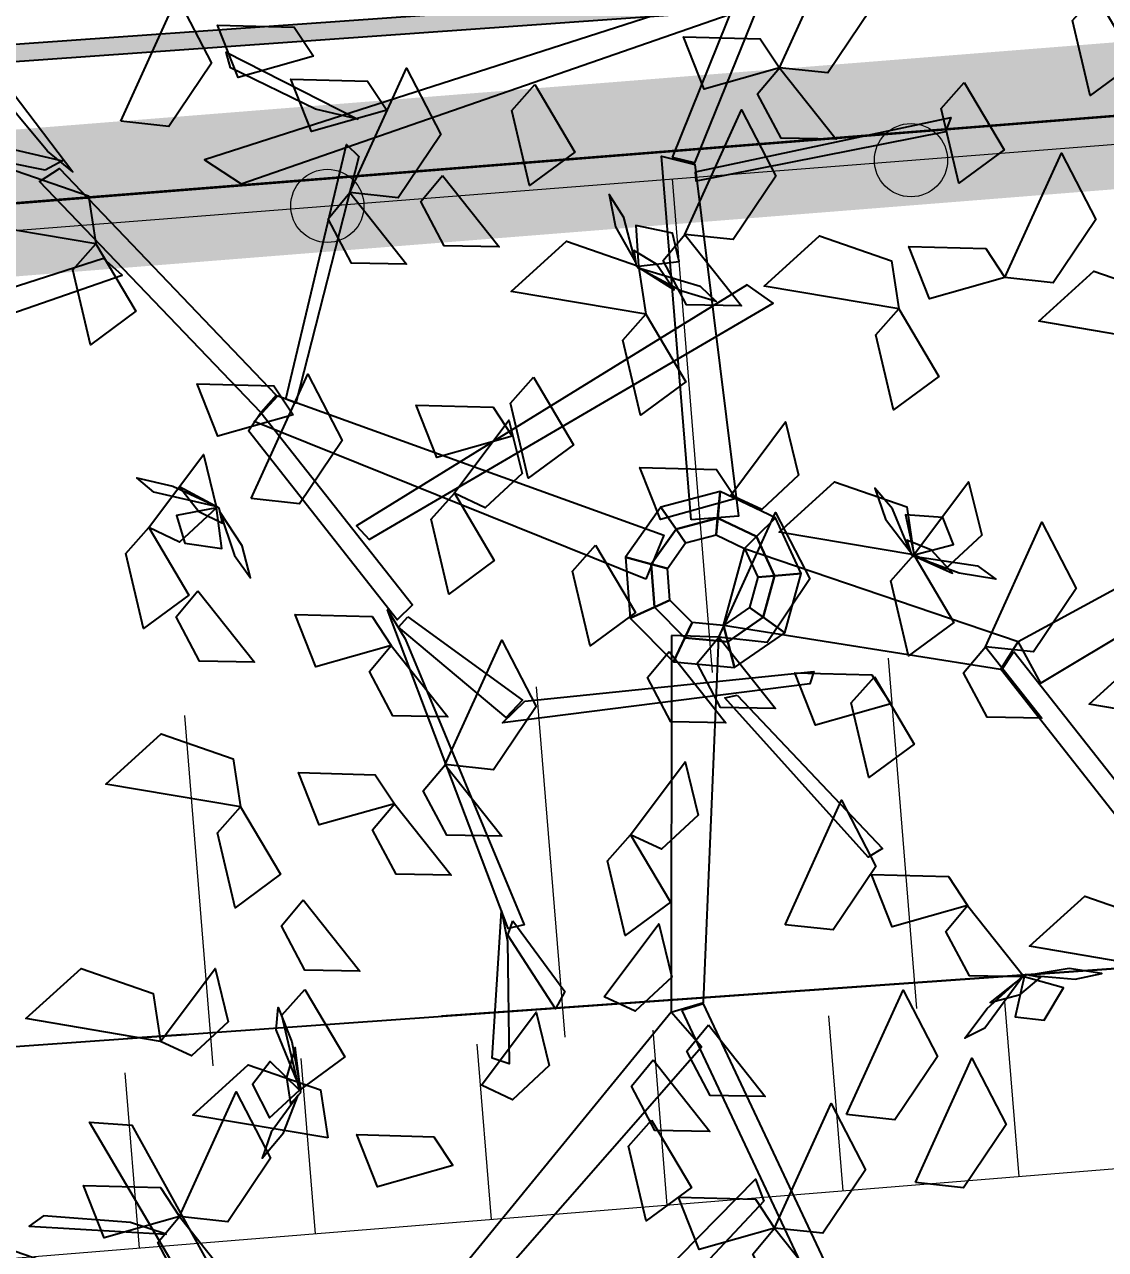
# Model space of a CAD drawing. Header units: metres. Extents: x 1851758 to 1852050, y 5187822 to 5188223.
# Drawn here: x 1851928.999 to 1851930.845, y 5187882.46 to 5187884.551 of the extents above; entities that cross this region are included whole.
import ezdxf
from ezdxf.enums import TextEntityAlignment as Align

# ---------------------------------------------------------------- set-up
doc = ezdxf.new("R2010")
doc.units = ezdxf.units.M
doc.header["$LTSCALE"] = 2.5
doc.linetypes.add('L18', pattern=[0.6, 0.4, -0.2])
doc.linetypes.add('L5', pattern=[1.15, 0.8, -0.175, 0, -0.175])
doc.layers.get('0').update_dxf_attribs({"linetype": 'CONTINUOUS', "lineweight": 30})
for name, color, linetype, lineweight in [('PAR', 11, 'L5', 30), ('PAR_ALIGNT', 1, 'L18', 30), ('PAR_ALIGNT_TXT', 1, 'CONTINUOUS', 15), ('PRO_DEMOL_CLO_LEG', 7, 'CONTINUOUS', 15), ('PRO_DEMOL_TAL', 34, 'CONTINUOUS', 20), ('PRO_DEMOL_TAL_HAC', 32, 'CONTINUOUS', 15), ('PRO_PAR_DA', 1, 'CONTINUOUS', 35), ('PRO_PAR_SURF', 157, 'CONTINUOUS', 20)]:
    doc.layers.add(name, color=color, linetype=linetype, lineweight=lineweight)
doc.layers.add('PRO_PAR_CONT_DA', color=40, linetype='CONTINUOUS', plot=False)
doc.layers.add('PRO_VOI_PLANCHETTES', color=232, linetype='CONTINUOUS')
doc.layers.add('PRO_VOI_VEG', color=81, linetype='CONTINUOUS')
doc.styles.add('ARIAL_IT_B', font='arialbd.ttf', dxfattribs={"width": 1.1, "oblique": 25.02})

# ---------------------------------------------------------------- blocks, each defined once
blk = doc.blocks.new('CLOLEG')
blk.add_circle((0, 0), 0.0625)
blk = doc.blocks.new('arbre4')
at = {"layer": 'PRO_VOI_VEG', "color": 42, "linetype": 'ByBlock', "lineweight": -2, "extrusion": (0.440852, -0.719385, 0.536783), "flags": 128}
for points, elevation in [([(-0.9771, 3.3423), (-1.0361, 5.0792), (-0.9673, 5.0282), (-0.9484, 3.1422), (-0.9771, 3.3423)], -0.869), ([(-1.021, 3.2634), (-1.7492, 4.7455), (-1.632, 4.7073), (-0.9544, 3.2464), (-1.021, 3.2634)], -0.8629)]:
    blk.add_lwpolyline(points, close=True, dxfattribs=dict(at, elevation=elevation))
at = {"layer": 'PRO_VOI_VEG', "color": 42, "linetype": 'ByBlock', "lineweight": -2, "extrusion": (-2.05191e-09, -0.72424, 0.689548), "elevation": 1.1883, "flags": 128}
blk.add_lwpolyline([(-0.0268, 3.3513), (0.4227, 4.6557), (0.489, 4.5944), (0.0469, 3.3163), (-0.0268, 3.3513)], close=True, dxfattribs=at)
at = {"layer": 'PRO_VOI_VEG', "linetype": 'ByBlock', "lineweight": -2, "extrusion": (0.372929, 1.77872e-09, 0.92786), "elevation": 3.9863, "flags": 128}
blk.add_lwpolyline([(1.7262, 3.6454), (2.1342, 3.4006), (1.8991, 3.2944), (1.6951, 3.4699), (1.7262, 3.6454)], close=True, dxfattribs=at)
at = {"layer": 'PRO_VOI_VEG', "linetype": 'ByBlock', "lineweight": -2, "extrusion": (0.372929, 1.77869e-09, 0.92786), "elevation": 4.4081, "flags": 128}
blk.add_lwpolyline([(1.7262, 1.3818), (2.1342, 1.1371), (1.8991, 1.0309), (1.6951, 1.2063), (1.7262, 1.3818)], close=True, dxfattribs=at)
at = {"layer": 'PRO_VOI_VEG', "linetype": 'ByBlock', "lineweight": -2, "extrusion": (9.90251e-10, -0.872729, 0.488205), "flags": 128}
for points, elevation in [([(-1.2216, 5.9716), (-1.4841, 5.8659), (-1.54, 6.242), (-1.279, 6.1842), (-1.2216, 5.9716)], 1.1695), ([(0.3618, 6.0473), (0.0993, 5.9416), (0.0435, 6.3178), (0.3044, 6.2599), (0.3618, 6.0473)], 1.405), ([(-1.1522, 6.0538), (-1.4146, 5.9481), (-1.4705, 6.3243), (-1.2095, 6.2664), (-1.1522, 6.0538)], 4.1564)]:
    blk.add_lwpolyline(points, close=True, dxfattribs=dict(at, elevation=elevation))
at = {"layer": 'PRO_VOI_VEG', "color": 42, "linetype": 'ByBlock', "lineweight": -2, "extrusion": (0.512659, -0.256321, 0.819439), "flags": 128}
for points, elevation in [([(1.8973, 2.7608), (0.6814, 4.5457), (0.6519, 4.3664), (1.8678, 2.6629), (1.8973, 2.7608)], 2.7427), ([(-0.0474, 2.2601), (0.4021, 3.4745), (0.4684, 3.4174), (0.0263, 2.2275), (-0.0474, 2.2601)], 0.3479), ([(0.24, 3.1077), (-0.9759, 4.8926), (-1.0054, 4.7133), (0.2105, 3.0099), (0.24, 3.1077)], 0.3479)]:
    blk.add_lwpolyline(points, close=True, dxfattribs=dict(at, elevation=elevation))
at = {"layer": 'PRO_VOI_VEG', "color": 42, "linetype": 'ByBlock', "lineweight": -2, "extrusion": (0.700309, -0.350143, 0.622067), "elevation": 1.4587, "flags": 128}
blk.add_lwpolyline([(0.9835, 4.835), (1.0056, 5.3523), (1.0498, 5.4067), (1.0056, 4.5991), (0.9835, 4.835)], close=True, dxfattribs=at)
at = {"layer": 'PRO_VOI_VEG', "linetype": 'ByBlock', "lineweight": -2, "extrusion": (0.843665, 0.223353, 0.488205), "flags": 128}
for points, elevation in [([(1.4518, 4.4384), (1.1893, 4.3327), (1.1334, 4.7089), (1.3944, 4.651), (1.4518, 4.4384)], 4.6521), ([(1.8004, 7.5475), (1.5379, 7.4417), (1.4821, 7.8179), (1.743, 7.7601), (1.8004, 7.5475)], 4.2048), ([(1.3185, 6.8714), (1.056, 6.7657), (1.0001, 7.1419), (1.2611, 7.084), (1.3185, 6.8714)], 5.4133), ([(1.7874, 5.7538), (1.525, 5.6481), (1.4691, 6.0243), (1.7301, 5.9664), (1.7874, 5.7538)], 1.3733), ([(0.9347, 7.5005), (0.6722, 7.3948), (0.6163, 7.771), (0.8773, 7.7131), (0.9347, 7.5005)], 4.2887), ([(0.6636, 5.22), (0.4011, 5.1143), (0.3452, 5.4904), (0.6062, 5.4326), (0.6636, 5.22)], 3.9536), ([(0.8596, 2.366), (0.5971, 2.2603), (0.5412, 2.6365), (0.8022, 2.5786), (0.8596, 2.366)], 0.9193), ([(0.8137, 7.6456), (0.5513, 7.5399), (0.4954, 7.9161), (0.7564, 7.8582), (0.8137, 7.6456)], 2.2571), ([(0.5766, 2.5549), (0.3141, 2.4492), (0.2582, 2.8254), (0.5192, 2.7675), (0.5766, 2.5549)], 0.5817), ([(0.2488, 7.7078), (-0.0137, 7.6021), (-0.0696, 7.9783), (0.1914, 7.9205), (0.2488, 7.7078)], 3.918), ([(-0.1454, 1.8665), (-0.4079, 1.7608), (-0.4638, 2.137), (-0.2028, 2.0791), (-0.1454, 1.8665)], 1.8123), ([(-0.4925, 1.6013), (-0.755, 1.4956), (-0.8109, 1.8718), (-0.5499, 1.814), (-0.4925, 1.6013)], 1.3589), ([(-0.1897, 5.444), (-0.4522, 5.3383), (-0.5081, 5.7145), (-0.2471, 5.6566), (-0.1897, 5.444)], 0.9998), ([(-0.7234, 2.0725), (-0.9859, 1.9667), (-1.0417, 2.3429), (-0.7808, 2.2851), (-0.7234, 2.0725)], 0.5168), ([(-0.8503, 6.2345), (-1.1128, 6.1287), (-1.1687, 6.5049), (-0.9077, 6.4471), (-0.8503, 6.2345)], 1.4414), ([(-1.6663, 5.3669), (-1.9288, 5.2612), (-1.9846, 5.6374), (-1.7237, 5.5795), (-1.6663, 5.3669)], 2.0649)]:
    blk.add_lwpolyline(points, close=True, dxfattribs=dict(at, elevation=elevation))
at = {"layer": 'PRO_VOI_VEG', "linetype": 'ByBlock', "lineweight": -2, "extrusion": (9.90146e-10, -0.872729, 0.488205), "elevation": 0.9939, "flags": 128}
blk.add_lwpolyline([(-0.9865, 5.2398), (-1.249, 5.1341), (-1.3049, 5.5103), (-1.0439, 5.4524), (-0.9865, 5.2398)], close=True, dxfattribs=at)
at = {"layer": 'PRO_VOI_VEG', "linetype": 'ByBlock', "lineweight": -2, "extrusion": (0.372929, -1.31216e-09, 0.92786), "flags": 128}
for points, elevation in [([(1.4202, 3.7423), (1.8283, 3.4976), (1.5932, 3.3914), (1.3892, 3.5669), (1.4202, 3.7423)], 6.2666), ([(1.185, 2.3312), (1.5931, 2.0864), (1.358, 1.9802), (1.154, 2.1557), (1.185, 2.3312)], 5.7831)]:
    blk.add_lwpolyline(points, close=True, dxfattribs=dict(at, elevation=elevation))
at = {"layer": 'PRO_VOI_VEG', "linetype": 'ByBlock', "lineweight": -2, "extrusion": (-2.5183e-10, -0.654654, 0.755929), "elevation": 2.3513, "flags": 128}
blk.add_lwpolyline([(0.3618, 4.3198), (0.5348, 3.9773), (0.3481, 4.0018), (0.2803, 4.2102), (0.3618, 4.3198)], close=True, dxfattribs=at)
at = {"layer": 'PRO_VOI_VEG', "linetype": 'ByBlock', "lineweight": -2, "extrusion": (-0.095442, 0.360509, 0.92786), "flags": 128}
for points, elevation in [([(1.6105, 0.4642), (2.0185, 0.2195), (1.7835, 0.1133), (1.5794, 0.2887), (1.6105, 0.4642)], 5.9479), ([(-0.0811, 2.3547), (0.3269, 2.11), (0.0919, 2.0038), (-0.1122, 2.1793), (-0.0811, 2.3547)], 8.365), ([(-0.902, 2.1407), (-0.4939, 1.896), (-0.729, 1.7898), (-0.933, 1.9652), (-0.902, 2.1407)], 7.1055), ([(-1.7462, 1.9018), (-1.3382, 1.6571), (-1.5732, 1.5509), (-1.7773, 1.7263), (-1.7462, 1.9018)], 5.3701), ([(-0.6704, 1.0724), (-0.2624, 0.8277), (-0.4975, 0.7215), (-0.7015, 0.8969), (-0.6704, 1.0724)], 2.2781), ([(1.7852, 2.4676), (2.1933, 2.2229), (1.9582, 2.1167), (1.7542, 2.2921), (1.7852, 2.4676)], 5.6306), ([(-1.4734, 3.0992), (-1.0653, 2.8545), (-1.3004, 2.7483), (-1.5044, 2.9237), (-1.4734, 3.0992)], 4.8889), ([(2.3097, 3.6916), (2.7178, 3.4468), (2.4827, 3.3406), (2.2787, 3.5161), (2.3097, 3.6916)], 6.8952), ([(-1.0053, 3.759), (-0.5972, 3.5143), (-0.8323, 3.4081), (-1.0363, 3.5836), (-1.0053, 3.759)], 4.6237), ([(1.8811, 4.0209), (2.2892, 3.7762), (2.0541, 3.67), (1.8501, 3.8455), (1.8811, 4.0209)], 6.3717), ([(2.956, 4.2829), (3.3641, 4.0382), (3.129, 3.932), (2.9249, 4.1074), (2.956, 4.2829)], 6.3648)]:
    blk.add_lwpolyline(points, close=True, dxfattribs=dict(at, elevation=elevation))
at = {"layer": 'PRO_VOI_VEG', "color": 42, "linetype": 'ByBlock', "lineweight": -2, "extrusion": (0.647784, -0.323881, 0.689548), "elevation": -0.1006, "flags": 128}
for points in [[(0.0263, 2.1997), (0.9106, 2.3923), (0.8885, 2.3135), (0.0263, 2.1472), (0.0263, 2.1997)], [(-0.0842, 0.2125), (-0.0842, 2.3048), (0.0263, 2.2435), (0.0779, 0.2125), (-0.0842, 0.2125)]]:
    blk.add_lwpolyline(points, close=True, dxfattribs=at)
at = {"layer": 'PRO_VOI_VEG', "color": 42, "linetype": 'ByBlock', "lineweight": -2, "extrusion": (5.97316e-10, -0.83205, 0.5547), "elevation": 0.6002, "flags": 128}
blk.add_lwpolyline([(0.0469, 3.4149), (0.9311, 3.6216), (0.909, 3.537), (0.0469, 3.3586), (0.0469, 3.4149)], close=True, dxfattribs=at)
at = {"layer": 'PRO_VOI_VEG', "linetype": 'ByBlock', "lineweight": -2, "extrusion": (-4.92655e-09, -0.654654, 0.755929), "elevation": 0.1278, "flags": 128}
blk.add_lwpolyline([(-0.8151, 2.0324), (-0.6421, 1.6899), (-0.8288, 1.7144), (-0.8966, 1.9228), (-0.8151, 2.0324)], close=True, dxfattribs=at)
at = {"layer": 'PRO_VOI_VEG', "color": 42, "linetype": 'ByBlock', "lineweight": -2, "extrusion": (0, -0.83205, 0.5547), "elevation": 0.6002, "flags": 128}
blk.add_lwpolyline([(-0.0637, 1.2825), (-0.0637, 3.5277), (0.0469, 3.4619), (0.0985, 1.2825), (-0.0637, 1.2825)], close=True, dxfattribs=at)
at = {"layer": 'PRO_VOI_VEG', "linetype": 'ByBlock', "lineweight": -2, "extrusion": (1.09194e-10, -0.654654, 0.755929), "elevation": 4.7259, "flags": 128}
blk.add_lwpolyline([(-1.1354, 5.9715), (-0.9624, 5.629), (-1.1491, 5.6536), (-1.2169, 5.8619), (-1.1354, 5.9715)], close=True, dxfattribs=at)
at = {"layer": 'PRO_VOI_VEG', "color": 6, "linetype": 'ByBlock', "lineweight": -2, "extrusion": (0.964416, 0.216638, 0.151559), "elevation": 1.3615, "flags": 128}
blk.add_lwpolyline([(1.1174, 8.4542), (1.2745, 8.4081), (1.3649, 8.5639), (1.2529, 8.6465), (1.1174, 8.4542)], close=True, dxfattribs=at)
at = {"layer": 'PRO_VOI_VEG', "linetype": 'ByBlock', "lineweight": -2, "extrusion": (0.372929, 2.33305e-10, 0.92786), "elevation": 5.0928, "flags": 128}
blk.add_lwpolyline([(0.9499, 0.8922), (1.358, 0.6474), (1.1229, 0.5412), (0.9189, 0.7167), (0.9499, 0.8922)], close=True, dxfattribs=at)
at = {"layer": 'PRO_VOI_VEG', "color": 6, "linetype": 'ByBlock', "lineweight": -2, "extrusion": (0.632764, 0.601054, 0.488205), "elevation": 4.7318, "flags": 128}
blk.add_lwpolyline([(0.9088, 7.1776), (0.8164, 6.9635), (0.8977, 6.8466), (1.0086, 6.9781), (0.9088, 7.1776)], close=True, dxfattribs=at)
at = {"layer": 'PRO_VOI_VEG', "linetype": 'ByBlock', "lineweight": -2, "extrusion": (-2.51482e-10, -0.654654, 0.755929), "elevation": 1.6105, "flags": 128}
blk.add_lwpolyline([(-0.0063, 2.9624), (0.1667, 2.6198), (-0.0201, 2.6444), (-0.0878, 2.8528), (-0.0063, 2.9624)], close=True, dxfattribs=at)
at = {"layer": 'PRO_VOI_VEG', "color": 6, "linetype": 'ByBlock', "lineweight": -2, "extrusion": (-0.720083, -0.683996, 0.116747), "elevation": 0.3861, "flags": 128}
blk.add_lwpolyline([(-0.9162, 8.6017), (-0.7646, 8.8272), (-0.8681, 9.0416), (-0.9569, 8.8876), (-0.9162, 8.6017)], close=True, dxfattribs=at)
at = {"layer": 'PRO_VOI_VEG', "color": 6, "linetype": 'ByBlock', "lineweight": -2, "extrusion": (0.429668, 0.887808, 0.164872), "elevation": 2.3045, "flags": 128}
blk.add_lwpolyline([(0.6319, 8.3221), (0.4099, 8.2152), (0.3393, 8.3945), (0.4652, 8.4487), (0.6319, 8.3221)], close=True, dxfattribs=at)
at = {"layer": 'PRO_VOI_VEG', "linetype": 'ByBlock', "lineweight": -2, "extrusion": (9.90148e-10, -0.872729, 0.488205), "flags": 128}
for points, elevation in [([(1.0715, 2.8236), (0.809, 2.7179), (0.7531, 3.0941), (1.0141, 3.0363), (1.0715, 2.8236)], 0.4911), ([(0.0942, 1.3787), (-0.1683, 1.273), (-0.2242, 1.6492), (0.0368, 1.5914), (0.0942, 1.3787)], 0.4587), ([(-1.1196, 2.2953), (-1.3821, 2.1896), (-1.4379, 2.5658), (-1.177, 2.5079), (-1.1196, 2.2953)], 1.4356)]:
    blk.add_lwpolyline(points, close=True, dxfattribs=dict(at, elevation=elevation))
at = {"layer": 'PRO_VOI_VEG', "color": 42, "linetype": 'ByBlock', "lineweight": -2, "extrusion": (-0.798146, 0.353014, 0.488205), "flags": 128}
for points, elevation in [([(0.2567, 1.5814), (-0.9591, 3.7063), (-0.9886, 3.4928), (0.2273, 1.465), (0.2567, 1.5814)], 2.2142), ([(-0.0306, 0.5723), (0.4189, 2.018), (0.4852, 1.9501), (0.0431, 0.5335), (-0.0306, 0.5723)], 2.2142), ([(0.5368, 2.0471), (1.3252, 3.4928), (1.3547, 3.3958), (0.4631, 1.8628), (0.5368, 2.0471)], 2.2142), ([(-0.1065, 4.5292), (0.343, 5.9749), (0.4093, 5.9069), (-0.0328, 4.4904), (-0.1065, 4.5292)], 1.3369)]:
    blk.add_lwpolyline(points, close=True, dxfattribs=dict(at, elevation=elevation))
at = {"layer": 'PRO_VOI_VEG', "linetype": 'ByBlock', "lineweight": -2, "extrusion": (9.90355e-10, -0.872729, 0.488205), "elevation": 1.4345, "flags": 128}
blk.add_lwpolyline([(-1.3901, 3.9559), (-1.6526, 3.8502), (-1.7085, 4.2264), (-1.4475, 4.1685), (-1.3901, 3.9559)], close=True, dxfattribs=at)
at = {"layer": 'PRO_VOI_VEG', "linetype": 'ByBlock', "lineweight": -2, "extrusion": (0.372929, 2.33266e-10, 0.92786), "elevation": 0.324, "flags": 128}
blk.add_lwpolyline([(0.4059, 1.8069), (0.814, 1.5622), (0.5789, 1.456), (0.3748, 1.6315), (0.4059, 1.8069)], close=True, dxfattribs=at)
at = {"layer": 'PRO_VOI_VEG', "linetype": 'ByBlock', "lineweight": -2, "extrusion": (9.90356e-10, -0.872729, 0.488205), "elevation": 1.9926, "flags": 128}
blk.add_lwpolyline([(-0.6494, 4.6811), (-0.9119, 4.5754), (-0.9678, 4.9516), (-0.7068, 4.8937), (-0.6494, 4.6811)], close=True, dxfattribs=at)
at = {"layer": 'PRO_VOI_VEG', "linetype": 'ByBlock', "lineweight": -2, "extrusion": (0.632852, 0.167542, 0.755929), "flags": 128}
for points, elevation in [([(0.5766, 2.2048), (0.7496, 1.8622), (0.5628, 1.8868), (0.495, 2.0951), (0.5766, 2.2048)], 1.4159), ([(0.8137, 4.7624), (0.9867, 4.4199), (0.8, 4.4444), (0.7322, 4.6528), (0.8137, 4.7624)], 2.8065), ([(0.2559, 5.5432), (0.4289, 5.2007), (0.2422, 5.2252), (0.1744, 5.4336), (0.2559, 5.5432)], 6.6286), ([(-0.1454, 1.1388), (0.0275, 0.7963), (-0.1592, 0.8208), (-0.227, 1.0292), (-0.1454, 1.1388)], 2.3391), ([(-0.7234, 1.7731), (-0.5504, 1.4306), (-0.7371, 1.4552), (-0.8049, 1.6635), (-0.7234, 1.7731)], 1.1908), ([(-1.2153, 6.1317), (-1.0423, 5.7892), (-1.2291, 5.8137), (-1.2969, 6.0221), (-1.2153, 6.1317)], 5.812), ([(-0.8538, 5.1759), (-0.6808, 4.8334), (-0.8676, 4.8579), (-0.9354, 5.0663), (-0.8538, 5.1759)], 2.4484), ([(-1.3605, 2.6479), (-1.1875, 2.3054), (-1.3742, 2.3299), (-1.442, 2.5383), (-1.3605, 2.6479)], 1.0322)]:
    blk.add_lwpolyline(points, close=True, dxfattribs=dict(at, elevation=elevation))
at = {"layer": 'PRO_VOI_VEG', "color": 6, "linetype": 'ByBlock', "lineweight": -2, "extrusion": (-0.370366, -0.914137, 0.164872), "elevation": 1.0971, "flags": 128}
blk.add_lwpolyline([(-1.6958, 4.9316), (-1.9178, 4.8247), (-1.9884, 5.004), (-1.8625, 5.0582), (-1.6958, 4.9316)], close=True, dxfattribs=at)
at = {"layer": 'PRO_VOI_VEG', "color": 6, "linetype": 'ByBlock', "lineweight": -2, "extrusion": (0.673553, 0.729861, 0.116747), "elevation": -0.2554, "flags": 128}
blk.add_lwpolyline([(1.4848, 5.1096), (1.6364, 5.335), (1.5329, 5.5495), (1.4441, 5.3955), (1.4848, 5.1096)], close=True, dxfattribs=at)
at = {"layer": 'PRO_VOI_VEG', "color": 6, "linetype": 'ByBlock', "lineweight": -2, "extrusion": (-0.591877, -0.641357, 0.488205), "elevation": 3.2023, "flags": 128}
blk.add_lwpolyline([(-1.4922, 3.9734), (-1.5846, 3.7592), (-1.5033, 3.6424), (-1.3924, 3.7738), (-1.4922, 3.9734)], close=True, dxfattribs=at)
at = {"layer": 'PRO_VOI_VEG', "color": 6, "linetype": 'ByBlock', "lineweight": -2, "extrusion": (-0.948085, -0.279578, 0.151559), "elevation": 2.2368, "flags": 128}
blk.add_lwpolyline([(-0.8258, 4.7354), (-0.6687, 4.6893), (-0.5783, 4.8451), (-0.6903, 4.9277), (-0.8258, 4.7354)], close=True, dxfattribs=at)
at = {"layer": 'PRO_VOI_VEG', "color": 42, "linetype": 'ByBlock', "lineweight": -2, "extrusion": (-0.173268, 0.982653, 0.066114), "elevation": 0.0847, "flags": 128}
blk.add_lwpolyline([(-0.0632, -1.7867), (-0.0944, -3.0831), (0.115, -3.0831), (0.0838, -1.7867), (-0.0632, -1.7867)], close=True, dxfattribs=at)
at = {"layer": 'PRO_VOI_VEG', "color": 42, "linetype": 'ByBlock', "lineweight": -2, "extrusion": (0.498906, 0.864131, 0.066114), "elevation": 0.078, "flags": 128}
blk.add_lwpolyline([(-0.0652, -1.7863), (-0.0964, -3.0826), (0.113, -3.0826), (0.0818, -1.7863), (-0.0652, -1.7863)], close=True, dxfattribs=at)
at = {"layer": 'PRO_VOI_VEG', "color": 42, "linetype": 'ByBlock', "lineweight": -2, "extrusion": (-0.764368, 0.641381, 0.066114), "elevation": 0.0912, "flags": 128}
blk.add_lwpolyline([(-0.066, -1.7872), (-0.0972, -3.0835), (0.1122, -3.0835), (0.081, -1.7872), (-0.066, -1.7872)], close=True, dxfattribs=at)
at = {"layer": 'PRO_VOI_VEG', "color": 6, "linetype": 'ByBlock', "lineweight": -2, "extrusion": (0.924265, 0.350378, 0.151559), "elevation": 1.0175, "flags": 128}
blk.add_lwpolyline([(-0.1975, 2.3756), (-0.0404, 2.3295), (0.0499, 2.4853), (-0.062, 2.5679), (-0.1975, 2.3756)], close=True, dxfattribs=at)
at = {"layer": 'PRO_VOI_VEG', "color": 42, "linetype": 'ByBlock', "lineweight": -2, "extrusion": (-0.173631, 0.984712, 0.013934), "elevation": 0.1779, "flags": 128}
blk.add_lwpolyline([(-0.0435, 2.1009), (-0.0632, -1.7799), (0.0838, -1.7799), (0.0641, 2.1009), (-0.0435, 2.1009)], close=True, dxfattribs=at)
at = {"layer": 'PRO_VOI_VEG', "linetype": 'ByBlock', "lineweight": -2, "extrusion": (0.372929, 6.70652e-10, 0.92786), "elevation": 0.903, "flags": 128}
blk.add_lwpolyline([(-0.1949, 0.3648), (0.2132, 0.12), (-0.0219, 0.0138), (-0.2259, 0.1893), (-0.1949, 0.3648)], close=True, dxfattribs=at)
at = {"layer": 'PRO_VOI_VEG', "color": 42, "linetype": 'ByBlock', "lineweight": -2, "extrusion": (0.499951, 0.865941, 0.013934), "elevation": 0.1711, "flags": 128}
blk.add_lwpolyline([(-0.0455, 2.101), (-0.0652, -1.7798), (0.0818, -1.7798), (0.0621, 2.101), (-0.0455, 2.101)], close=True, dxfattribs=at)
at = {"layer": 'PRO_VOI_VEG', "color": 42, "linetype": 'ByBlock', "lineweight": -2, "extrusion": (-0.760996, -0.336442, 0.5547), "elevation": 1.893, "flags": 128}
blk.add_lwpolyline([(0.6785, 4.3014), (0.6785, 6.5465), (0.789, 6.4808), (0.8406, 4.3014), (0.6785, 4.3014)], close=True, dxfattribs=at)
at = {"layer": 'PRO_VOI_VEG', "color": 42, "linetype": 'ByBlock', "lineweight": -2, "extrusion": (-0.76597, 0.642725, 0.013934), "elevation": 0.1843, "flags": 128}
blk.add_lwpolyline([(-0.0464, 2.1009), (-0.066, -1.78), (0.081, -1.78), (0.0613, 2.1009), (-0.0464, 2.1009)], close=True, dxfattribs=at)
at = {"layer": 'PRO_VOI_VEG', "color": 42, "linetype": 'ByBlock', "lineweight": -2, "extrusion": (0.937637, 0.341272, 0.066114), "elevation": 0.0741, "flags": 128}
blk.add_lwpolyline([(-0.0711, -1.786), (-0.1023, -3.0824), (0.1071, -3.0824), (0.0759, -1.786), (-0.0711, -1.786)], close=True, dxfattribs=at)
at = {"layer": 'PRO_VOI_VEG', "color": 6, "linetype": 'ByBlock', "lineweight": -2, "extrusion": (0.541752, 0.684223, 0.488205), "elevation": 1.6197, "flags": 128}
blk.add_lwpolyline([(-0.5181, 1.9742), (-0.6105, 1.7601), (-0.5292, 1.6432), (-0.4182, 1.7747), (-0.5181, 1.9742)], close=True, dxfattribs=at)
at = {"layer": 'PRO_VOI_VEG', "color": 42, "linetype": 'ByBlock', "lineweight": -2, "extrusion": (0.939601, 0.341987, 0.013934), "elevation": 0.1672, "flags": 128}
blk.add_lwpolyline([(-0.0514, 2.1011), (-0.0711, -1.7797), (0.0759, -1.7797), (0.0563, 2.1011), (-0.0514, 2.1011)], close=True, dxfattribs=at)
at = {"layer": 'PRO_VOI_VEG', "linetype": 'ByBlock', "lineweight": -2, "extrusion": (-2.5148e-10, -0.654654, 0.755929), "elevation": 3.4112, "flags": 128}
blk.add_lwpolyline([(-1.7627, 3.096), (-1.5897, 2.7535), (-1.7765, 2.778), (-1.8443, 2.9864), (-1.7627, 3.096)], close=True, dxfattribs=at)
at = {"layer": 'PRO_VOI_VEG', "color": 42, "linetype": 'ByBlock', "lineweight": -2, "extrusion": (-0.997812, 0, 0.066114), "elevation": 0.0943, "flags": 128}
blk.add_lwpolyline([(-0.0724, -1.7874), (-0.1036, -3.0837), (0.1059, -3.0837), (0.0747, -1.7874), (-0.0724, -1.7874)], close=True, dxfattribs=at)
at = {"layer": 'PRO_VOI_VEG', "linetype": 'ByBlock', "lineweight": -2, "extrusion": (0.372929, 1.7787e-09, 0.92786), "elevation": 3.2657, "flags": 128}
blk.add_lwpolyline([(-0.3009, 0.3394), (0.1072, 0.0947), (-0.1279, -0.0115), (-0.3319, 0.164), (-0.3009, 0.3394)], close=True, dxfattribs=at)
at = {"layer": 'PRO_VOI_VEG', "color": 42, "linetype": 'ByBlock', "lineweight": -2, "extrusion": (-0.999903, 0, 0.013934), "elevation": 0.1875, "flags": 128}
blk.add_lwpolyline([(-0.0527, 2.1008), (-0.0724, -1.78), (0.0747, -1.78), (0.055, 2.1008), (-0.0527, 2.1008)], close=True, dxfattribs=at)
at = {"layer": 'PRO_VOI_VEG', "color": 6, "linetype": 'ByBlock', "lineweight": -2, "extrusion": (-0.616512, -0.778642, 0.116747), "elevation": -0.1469, "flags": 128}
blk.add_lwpolyline([(0.5107, 2.5621), (0.6623, 2.7876), (0.5587, 3.002), (0.47, 2.848), (0.5107, 2.5621)], close=True, dxfattribs=at)
at = {"layer": 'PRO_VOI_VEG', "color": 6, "linetype": 'ByBlock', "lineweight": -2, "extrusion": (0.300274, 0.939496, 0.164872), "elevation": 0.6468, "flags": 128}
blk.add_lwpolyline([(-0.6414, 2.4546), (-0.8634, 2.3477), (-0.9339, 2.527), (-0.808, 2.5812), (-0.6414, 2.4546)], close=True, dxfattribs=at)
at = {"layer": 'PRO_VOI_VEG', "color": 42, "linetype": 'ByBlock', "lineweight": -2, "extrusion": (-0.888751, 0.393088, 0.235804), "elevation": 1.5933, "flags": 128}
blk.add_lwpolyline([(0.4631, 2.54), (0.6031, 4.5067), (0.6768, 4.3677), (0.5073, 2.4652), (0.4631, 2.54)], close=True, dxfattribs=at)
at = {"layer": 'PRO_VOI_VEG', "color": 42, "linetype": 'ByBlock', "lineweight": -2, "extrusion": (0.939601, -0.341987, 0.013934), "elevation": 0.168, "flags": 128}
blk.add_lwpolyline([(-0.0584, 2.1011), (-0.0781, -1.7797), (0.0689, -1.7797), (0.0492, 2.1011), (-0.0584, 2.1011)], close=True, dxfattribs=at)
at = {"layer": 'PRO_VOI_VEG', "color": 42, "linetype": 'ByBlock', "lineweight": -2, "extrusion": (0.937637, -0.341272, 0.066114), "elevation": 0.0749, "flags": 128}
blk.add_lwpolyline([(-0.0781, -1.7861), (-0.1093, -3.0824), (0.1001, -3.0824), (0.0689, -1.7861), (-0.0781, -1.7861)], close=True, dxfattribs=at)
at = {"layer": 'PRO_VOI_VEG', "color": 42, "linetype": 'ByBlock', "lineweight": -2, "extrusion": (-0.764368, -0.641381, 0.066114), "elevation": 0.0927, "flags": 128}
blk.add_lwpolyline([(-0.0792, -1.7873), (-0.1104, -3.0836), (0.099, -3.0836), (0.0678, -1.7873), (-0.0792, -1.7873)], close=True, dxfattribs=at)
at = {"layer": 'PRO_VOI_VEG', "color": 42, "linetype": 'ByBlock', "lineweight": -2, "extrusion": (-0.76597, -0.642725, 0.013934), "elevation": 0.1858, "flags": 128}
blk.add_lwpolyline([(-0.0595, 2.1008), (-0.0792, -1.78), (0.0678, -1.78), (0.0481, 2.1008), (-0.0595, 2.1008)], close=True, dxfattribs=at)
at = {"layer": 'PRO_VOI_VEG', "color": 42, "linetype": 'ByBlock', "lineweight": -2, "extrusion": (0.499951, -0.865941, 0.013934), "elevation": 0.1731, "flags": 128}
blk.add_lwpolyline([(-0.0633, 2.101), (-0.083, -1.7798), (0.0641, -1.7798), (0.0444, 2.101), (-0.0633, 2.101)], close=True, dxfattribs=at)
at = {"layer": 'PRO_VOI_VEG', "linetype": 'ByBlock', "lineweight": -2, "extrusion": (1.09184e-10, -0.654654, 0.755929), "elevation": 3.2258, "flags": 128}
blk.add_lwpolyline([(-1.1196, 2.6186), (-0.9466, 2.276), (-1.1333, 2.3006), (-1.2011, 2.509), (-1.1196, 2.6186)], close=True, dxfattribs=at)
at = {"layer": 'PRO_VOI_VEG', "linetype": 'ByBlock', "lineweight": -2, "extrusion": (0.372929, -8.74771e-10, 0.92786), "elevation": 2.7218, "flags": 128}
blk.add_lwpolyline([(-0.5531, 2.1384), (-0.1451, 1.8936), (-0.3802, 1.7874), (-0.5842, 1.9629), (-0.5531, 2.1384)], close=True, dxfattribs=at)
at = {"layer": 'PRO_VOI_VEG', "color": 42, "linetype": 'ByBlock', "lineweight": -2, "extrusion": (-0.173631, -0.984712, 0.013934), "elevation": 0.1802, "flags": 128}
blk.add_lwpolyline([(-0.0637, 2.1009), (-0.0834, -1.7799), (0.0636, -1.7799), (0.0439, 2.1009), (-0.0637, 2.1009)], close=True, dxfattribs=at)
at = {"layer": 'PRO_VOI_VEG', "color": 42, "linetype": 'ByBlock', "lineweight": -2, "extrusion": (0.498906, -0.864131, 0.066114), "elevation": 0.08, "flags": 128}
blk.add_lwpolyline([(-0.083, -1.7864), (-0.1142, -3.0827), (0.0953, -3.0827), (0.0641, -1.7864), (-0.083, -1.7864)], close=True, dxfattribs=at)
at = {"layer": 'PRO_VOI_VEG', "color": 42, "linetype": 'ByBlock', "lineweight": -2, "extrusion": (0.123326, 0.805569, 0.579526), "elevation": 0.4072, "flags": 128}
blk.add_lwpolyline([(0.1341, 0.9159), (0.0441, 3.1302), (-0.0637, 3.0582), (-0.0278, 0.9055), (0.1341, 0.9159)], close=True, dxfattribs=at)
at = {"layer": 'PRO_VOI_VEG', "color": 42, "linetype": 'ByBlock', "lineweight": -2, "extrusion": (-0.173268, -0.982653, 0.066114), "elevation": 0.087, "flags": 128}
blk.add_lwpolyline([(-0.0834, -1.7869), (-0.1146, -3.0832), (0.0948, -3.0832), (0.0636, -1.7869), (-0.0834, -1.7869)], close=True, dxfattribs=at)
at = {"layer": 'PRO_VOI_VEG', "linetype": 'ByBlock', "lineweight": -2, "extrusion": (-4.92688e-09, -0.654654, 0.755929), "elevation": 0.5216, "flags": 128}
blk.add_lwpolyline([(-0.0017, 0.1939), (0.1713, -0.1486), (-0.0154, -0.1241), (-0.0832, 0.0843), (-0.0017, 0.1939)], close=True, dxfattribs=at)
at = {"layer": 'PRO_VOI_VEG', "linetype": 'ByBlock', "lineweight": -2, "extrusion": (4.78425e-09, -0.654654, 0.755929), "elevation": 3.6319, "flags": 128}
blk.add_lwpolyline([(-0.1749, 2.8412), (-0.0019, 2.4987), (-0.1886, 2.5232), (-0.2564, 2.7316), (-0.1749, 2.8412)], close=True, dxfattribs=at)
at = {"layer": 'PRO_VOI_VEG', "linetype": 'ByBlock', "lineweight": -2, "extrusion": (1.08863e-10, -0.654654, 0.755929), "elevation": 3.6784, "flags": 128}
blk.add_lwpolyline([(0.9029, 2.7875), (1.0759, 2.445), (0.8892, 2.4695), (0.8214, 2.6779), (0.9029, 2.7875)], close=True, dxfattribs=at)
at = {"layer": 'PRO_VOI_VEG', "color": 42, "linetype": 'ByBlock', "lineweight": -2, "extrusion": (-0.853501, 0.377497, 0.359211), "elevation": 2.1504, "flags": 128}
for points in [[(0.6031, 4.2607), (0.1831, 6.7636), (0.2273, 6.7636), (0.6989, 4.1274), (0.6031, 4.2607)], [(0.3452, 6.1481), (0.6768, 7.9329), (0.721, 7.8303), (0.3673, 6.0455), (0.3452, 6.1481)]]:
    blk.add_lwpolyline(points, close=True, dxfattribs=at)
at = {"layer": 'PRO_VOI_VEG', "linetype": 'ByBlock', "lineweight": -2, "extrusion": (9.90252e-10, -0.872729, 0.488205), "elevation": 2.6581, "flags": 128}
blk.add_lwpolyline([(0.5658, 3.7901), (0.3034, 3.6844), (0.2475, 4.0606), (0.5085, 4.0027), (0.5658, 3.7901)], close=True, dxfattribs=at)
at = {"layer": 'PRO_VOI_VEG', "linetype": 'ByBlock', "lineweight": -2, "extrusion": (4.78392e-09, -0.654654, 0.755929), "elevation": 2.874, "flags": 128}
blk.add_lwpolyline([(-0.9691, 1.7572), (-0.7961, 1.4147), (-0.9828, 1.4392), (-1.0506, 1.6476), (-0.9691, 1.7572)], close=True, dxfattribs=at)
at = {"layer": 'PRO_VOI_VEG', "linetype": 'ByBlock', "lineweight": -2, "extrusion": (-2.51831e-10, -0.654654, 0.755929), "elevation": 1.5187, "flags": 128}
blk.add_lwpolyline([(-1.1522, 0.4264), (-0.9792, 0.0839), (-1.1659, 0.1084), (-1.2337, 0.3168), (-1.1522, 0.4264)], close=True, dxfattribs=at)
at = {"layer": 'PRO_VOI_VEG', "linetype": 'ByBlock', "lineweight": -2, "extrusion": (0.372929, 2.33265e-10, 0.92786), "elevation": 3.1369, "flags": 128}
blk.add_lwpolyline([(-1.1918, 1.1054), (-0.7838, 0.8607), (-1.0189, 0.7545), (-1.2229, 0.9299), (-1.1918, 1.1054)], close=True, dxfattribs=at)
at = {"layer": 'PRO_VOI_VEG', "linetype": 'ByBlock', "lineweight": -2, "extrusion": (-2.5163e-10, -0.654654, 0.755929), "elevation": 6.5073, "flags": 128}
blk.add_lwpolyline([(-1.4892, 4.3476), (-1.3162, 4.0051), (-1.503, 4.0296), (-1.5708, 4.238), (-1.4892, 4.3476)], close=True, dxfattribs=at)
at = {"layer": 'PRO_VOI_VEG', "linetype": 'ByBlock', "lineweight": -2, "extrusion": (9.90247e-10, -0.872729, 0.488205), "elevation": 5.043, "flags": 128}
blk.add_lwpolyline([(0.7712, 6.6051), (0.5088, 6.4994), (0.4529, 6.8756), (0.7139, 6.8177), (0.7712, 6.6051)], close=True, dxfattribs=at)
at = {"layer": 'PRO_VOI_VEG', "color": 42, "linetype": 'ByBlock', "lineweight": -2, "extrusion": (-0.89221, -0.02421, 0.450971), "elevation": 2.5642, "flags": 128}
blk.add_lwpolyline([(1.1483, 3.2196), (1.5663, 3.1308), (1.5398, 3.0075), (1.044, 3.198), (1.1483, 3.2196)], close=True, dxfattribs=at)
at = {"layer": 'PRO_VOI_VEG', "color": 42, "linetype": 'ByBlock', "lineweight": -2, "extrusion": (-0.900289, 0.398191, 0.175849), "elevation": 0.9752, "flags": 128}
blk.add_lwpolyline([(1.3252, 3.9299), (1.4947, 5.3399), (1.561, 5.2748), (1.3768, 3.9299), (1.3252, 3.9299)], close=True, dxfattribs=at)
at = {"layer": 'PRO_VOI_VEG', "linetype": 'ByBlock', "lineweight": -2, "extrusion": (4.78427e-09, -0.654654, 0.755929), "elevation": 6.6466, "flags": 128}
blk.add_lwpolyline([(0.7712, 4.1997), (0.9442, 3.8572), (0.7575, 3.8818), (0.6897, 4.0901), (0.7712, 4.1997)], close=True, dxfattribs=at)
at = {"layer": 'PRO_VOI_VEG', "color": 6, "linetype": 'ByBlock', "lineweight": -2, "extrusion": (-0.960342, -0.224855, 0.164872), "elevation": 2.9071, "flags": 128}
blk.add_lwpolyline([(1.2254, 5.9975), (1.0034, 5.8906), (0.9329, 6.0699), (1.0588, 6.124), (1.2254, 5.9975)], close=True, dxfattribs=at)
at = {"layer": 'PRO_VOI_VEG', "color": 6, "linetype": 'ByBlock', "lineweight": -2, "extrusion": (-0.120391, -0.981089, 0.151559), "elevation": 2.4311, "flags": 128}
blk.add_lwpolyline([(1.1285, 7.2535), (1.2856, 7.2074), (1.376, 7.3632), (1.264, 7.4458), (1.1285, 7.2535)], close=True, dxfattribs=at)
at = {"layer": 'PRO_VOI_VEG', "color": 42, "linetype": 'ByBlock', "lineweight": -2, "extrusion": (0.715812, 0.230111, 0.659289), "elevation": 1.31, "flags": 128}
blk.add_lwpolyline([(-1.3064, 2.5579), (-1.9997, 4.5127), (-2.081, 4.4029), (-1.4555, 2.4808), (-1.3064, 2.5579)], close=True, dxfattribs=at)
at = {"layer": 'PRO_VOI_VEG', "color": 42, "linetype": 'ByBlock', "lineweight": -2, "extrusion": (0.117148, 0.690201, 0.714072), "elevation": 0.9423, "flags": 128}
for points in [[(-0.0158, 2.9868), (-0.5345, 4.2377), (-0.5974, 4.1723), (-0.0875, 2.9468), (-0.0158, 2.9868)], [(-0.3516, 3.8619), (0.7588, 5.8409), (0.7985, 5.6534), (-0.3165, 3.7606), (-0.3516, 3.8619)]]:
    blk.add_lwpolyline(points, close=True, dxfattribs=at)
at = {"layer": 'PRO_VOI_VEG', "linetype": 'ByBlock', "lineweight": -2, "extrusion": (0.372929, -1.31215e-09, 0.92786), "flags": 128}
for points, elevation in [([(-1.8552, 2.7885), (-1.4471, 2.5438), (-1.6822, 2.4376), (-1.8862, 2.6131), (-1.8552, 2.7885)], 7.7453), ([(-2.0174, 3.74), (-1.6094, 3.4953), (-1.8444, 3.3891), (-2.0485, 3.5645), (-2.0174, 3.74)], 3.9482)]:
    blk.add_lwpolyline(points, close=True, dxfattribs=dict(at, elevation=elevation))
at = {"layer": 'PRO_VOI_VEG', "color": 6, "linetype": 'ByBlock', "lineweight": -2, "extrusion": (0.691544, -0.703267, 0.164872), "elevation": 2.9047, "flags": 128}
blk.add_lwpolyline([(-0.3312, 7.1829), (-0.5532, 7.076), (-0.6237, 7.2553), (-0.4979, 7.3094), (-0.3312, 7.1829)], close=True, dxfattribs=at)
at = {"layer": 'PRO_VOI_VEG', "color": 6, "linetype": 'ByBlock', "lineweight": -2, "extrusion": (-0.401921, 0.908201, 0.116747), "elevation": -0.7955, "flags": 128}
blk.add_lwpolyline([(-0.2899, 7.7088), (-0.1384, 7.9343), (-0.2419, 8.1488), (-0.3306, 7.9948), (-0.2899, 7.7088)], close=True, dxfattribs=at)
at = {"layer": 'PRO_VOI_VEG', "color": 6, "linetype": 'ByBlock', "lineweight": -2, "extrusion": (0.353183, -0.798071, 0.488205), "elevation": 5.1648, "flags": 128}
blk.add_lwpolyline([(0.2825, 5.7613), (0.1901, 5.5471), (0.2715, 5.4303), (0.3824, 5.5617), (0.2825, 5.7613)], close=True, dxfattribs=at)
at = {"layer": 'PRO_VOI_VEG', "color": 6, "linetype": 'ByBlock', "lineweight": -2, "extrusion": (0.984735, -0.129102, 0.116747), "elevation": -0.5707, "flags": 128}
blk.add_lwpolyline([(-1.8163, 6.5056), (-1.6647, 6.731), (-1.7683, 6.9455), (-1.857, 6.7915), (-1.8163, 6.5056)], close=True, dxfattribs=at)
at = {"layer": 'PRO_VOI_VEG', "color": 6, "linetype": 'ByBlock', "lineweight": -2, "extrusion": (-0.865324, 0.113447, 0.488205), "elevation": 4.2767, "flags": 128}
blk.add_lwpolyline([(1.8089, 4.9189), (1.7165, 4.7047), (1.7978, 4.5879), (1.9088, 4.7193), (1.8089, 4.9189)], close=True, dxfattribs=at)
at = {"layer": 'PRO_VOI_VEG', "linetype": 'ByBlock', "lineweight": -2, "extrusion": (-2.51659e-10, -0.654654, 0.755929), "elevation": 4.1288, "flags": 128}
blk.add_lwpolyline([(-0.1438, 1.5758), (0.0292, 1.2333), (-0.1576, 1.2578), (-0.2253, 1.4662), (-0.1438, 1.5758)], close=True, dxfattribs=at)
at = {"layer": 'PRO_VOI_VEG', "linetype": 'ByBlock', "lineweight": -2, "extrusion": (1.09031e-10, -0.654654, 0.755929), "elevation": 6.9341, "flags": 128}
blk.add_lwpolyline([(-0.342, 3.8678), (-0.169, 3.5253), (-0.3558, 3.5498), (-0.4236, 3.7582), (-0.342, 3.8678)], close=True, dxfattribs=at)
at = {"layer": 'PRO_VOI_VEG', "color": 42, "linetype": 'ByBlock', "lineweight": -2, "extrusion": (0.467607, -0.569947, 0.67565), "elevation": 4.1436, "flags": 128}
blk.add_lwpolyline([(-3.2067, 2.3733), (-2.8223, 4.7475), (-2.7247, 4.5887), (-3.1414, 2.2936), (-3.2067, 2.3733)], close=True, dxfattribs=at)
at = {"layer": 'PRO_VOI_VEG', "color": 6, "linetype": 'ByBlock', "lineweight": -2, "extrusion": (-0.77532, 0.613114, 0.151559), "elevation": 1.1712, "flags": 128}
blk.add_lwpolyline([(2.252, 6.2642), (2.4091, 6.2181), (2.4995, 6.3739), (2.3875, 6.4566), (2.252, 6.2642)], close=True, dxfattribs=at)
at = {"layer": 'PRO_VOI_VEG', "linetype": 'ByBlock', "lineweight": -2, "extrusion": (0.372929, 1.77868e-09, 0.92786), "elevation": 3.2759, "flags": 128}
blk.add_lwpolyline([(-2.1056, 0.7597), (-1.6975, 0.515), (-1.9326, 0.4088), (-2.1366, 0.5843), (-2.1056, 0.7597)], close=True, dxfattribs=at)
at = {"layer": 'PRO_VOI_VEG', "linetype": 'ByBlock', "lineweight": -2, "extrusion": (9.9025e-10, -0.872729, 0.488205), "flags": 128}
for points, elevation in [([(-1.0531, 2.6869), (-1.3155, 2.5812), (-1.3714, 2.9574), (-1.1104, 2.8995), (-1.0531, 2.6869)], 3.7029), ([(0.0247, 2.5397), (-0.2377, 2.434), (-0.2936, 2.8102), (-0.0327, 2.7523), (0.0247, 2.5397)], 3.9661)]:
    blk.add_lwpolyline(points, close=True, dxfattribs=dict(at, elevation=elevation))
at = {"layer": 'PRO_VOI_VEG', "linetype": 'ByBlock', "lineweight": -2, "extrusion": (0.372929, 2.33267e-10, 0.92786), "elevation": 4.7025, "flags": 128}
blk.add_lwpolyline([(-2.2215, 1.8634), (-1.8134, 1.6187), (-2.0485, 1.5125), (-2.2525, 1.6879), (-2.2215, 1.8634)], close=True, dxfattribs=at)
at = {"layer": 'PRO_VOI_VEG', "linetype": 'ByBlock', "lineweight": -2, "extrusion": (-3.21725e-09, -0.872729, 0.488205), "elevation": 4.2301, "flags": 128}
blk.add_lwpolyline([(-1.9978, 3.4295), (-2.2603, 3.3238), (-2.3161, 3.7), (-2.0552, 3.6421), (-1.9978, 3.4295)], close=True, dxfattribs=at)
at = {"layer": 'PRO_VOI_VEG', "color": 42, "linetype": 'ByBlock', "lineweight": -2, "extrusion": (0.64699, -0.584454, 0.489712), "elevation": 2.7052, "flags": 128}
blk.add_lwpolyline([(-2.9553, 5.3285), (-3.1179, 5.8389), (-3.1744, 5.874), (-2.9114, 5.0814), (-2.9553, 5.3285)], close=True, dxfattribs=at)
at = {"layer": 'PRO_VOI_VEG', "linetype": 'ByBlock', "lineweight": -2, "extrusion": (-2.51652e-10, -0.654654, 0.755929), "elevation": 5.8288, "flags": 128}
blk.add_lwpolyline([(-1.9978, 2.3791), (-1.8248, 2.0365), (-2.0115, 2.0611), (-2.0793, 2.2695), (-1.9978, 2.3791)], close=True, dxfattribs=at)
at = {"layer": 'PRO_VOI_VEG', "linetype": 'ByBlock', "lineweight": -2, "extrusion": (-4.92671e-09, -0.654654, 0.755929), "elevation": 6.3046, "flags": 128}
blk.add_lwpolyline([(0.0247, 2.5212), (0.1977, 2.1787), (0.011, 2.2032), (-0.0568, 2.4116), (0.0247, 2.5212)], close=True, dxfattribs=at)
at = {"layer": 'PRO_VOI_VEG', "color": 42, "linetype": 'ByBlock', "lineweight": -2}
blk.add_polyline3d([(0.1103, 0.1, 2.1032), (1.016, -0.2926, 4.629), (0.9477, -0.3833, 4.562), (0.0171, -0.1562, 2.1032)], close=True, dxfattribs=at)

msp = doc.modelspace()

# ---------------------------------------------------------------- hatches: boundary and pattern name
at = {"layer": 'PRO_VOI_PLANCHETTES'}
h = msp.add_hatch(color=256, dxfattribs=at)
h.dxf.hatch_style = 1
edge = h.paths.add_edge_path()
edge.add_arc((1851926.4252, 5187498.2076), 385.1553, 94.067373, 99.391014, ccw=False)
edge.add_line((1851899.1063, 5187882.3928), (1851938.5438, 5187885.1975))
edge.add_line((1851938.5438, 5187885.1975), (1851938.7524, 5187882.2942))
edge.add_line((1851938.7524, 5187882.2942), (1851938.7225, 5187882.2918))
edge.add_line((1851938.7225, 5187882.2918), (1851938.5161, 5187885.1654))
edge.add_line((1851938.5161, 5187885.1654), (1851899.1052, 5187882.3626))
edge.add_arc((1851926.4252, 5187498.2076), 385.1253, 94.067849, 99.391226)
edge.add_line((1851863.5824, 5187878.1711), (1851863.5789, 5187878.2009))

# ---------------------------------------------------------------- linework, layer by layer
at = {"layer": 'PAR', "flags": 128}
msp.add_lwpolyline([(1851757.77, 5187868.487), (1851833.6918, 5187875.6402), (1851863.5824, 5187878.1707), (1851981.4866, 5187886.528), (1851987.4718, 5187886.9522), (1852004.3774, 5187888.6518), (1852028.9496, 5187890.8198)], dxfattribs=at)
at = {"layer": 'PAR_ALIGNT', "ltscale": 2.5, "const_width": 0.25, "flags": 128}
msp.add_lwpolyline([(1851863.4796, 5187879.0507), (1851981.3715, 5187888.4018)], dxfattribs=at)
msp.add_lwpolyline([(1851863.4796, 5187879.0507), (1851981.3715, 5187888.4018)], dxfattribs=at)
at = {"layer": 'PRO_DEMOL_CLO_LEG', "flags": 128}
msp.add_lwpolyline([(1851899.1687, 5187881.4795), (1851904.6517, 5187881.9482), (1851919.6157, 5187883.4662), (1851936.6677, 5187884.8017), (1851953.754, 5187886.2021), (1851969.4308, 5187887.6313), (1851974.4927, 5187887.9829), (1851978.8346, 5187888.2456)], dxfattribs=at)
at = {"layer": 'PRO_DEMOL_TAL', "flags": 128}
msp.add_lwpolyline([(1851899.2965, 5187879.8806), (1851904.6394, 5187880.3585), (1851919.8803, 5187881.7053), (1851933.1727, 5187882.7855)], dxfattribs=at)
at = {"layer": 'PRO_DEMOL_TAL_HAC'}
for p, q in [((1851930.1738, 5187883.4448), (1851930.1053, 5187884.2877)), ((1851930.5229, 5187882.8712), (1851930.4743, 5187883.4692)), ((1851929.9219, 5187882.8223), (1851929.8733, 5187883.4203)), ((1851929.321, 5187882.7735), (1851929.2724, 5187883.3715)), ((1851930.6974, 5187882.5843), (1851930.6731, 5187882.8834)), ((1851930.3969, 5187882.5599), (1851930.3726, 5187882.8589)), ((1851930.0965, 5187882.5355), (1851930.0722, 5187882.8345)), ((1851929.796, 5187882.5111), (1851929.7717, 5187882.8101)), ((1851929.4955, 5187882.4867), (1851929.4712, 5187882.7857)), ((1851929.195, 5187882.4623), (1851929.1707, 5187882.7613))]:
    msp.add_line(p, q, dxfattribs=at)
at = {"layer": 'PRO_PAR_CONT_DA', "flags": 128}
msp.add_lwpolyline([(1851940.223, 5187919.3492), (1851911.8795, 5187917.3131), (1851912.1661, 5187913.3233), (1851908.6751, 5187913.0726), (1851908.3885, 5187917.0623), (1851884.7038, 5187915.3608), (1851885.4031, 5187905.6262), (1851885.6711, 5187901.8955), (1851897.6403, 5187902.7554), (1851898.8308, 5187886.1831), (1851862.9456, 5187883.6194), (1851863.4796, 5187879.0507), (1851981.3715, 5187888.4018)], dxfattribs=at)
msp.add_lwpolyline([(1851863.5824, 5187878.1707), (1851981.4866, 5187886.528), (1851981.3715, 5187888.4018), (1851863.4796, 5187879.0507)], close=True, dxfattribs=at)
at = {"layer": 'PRO_PAR_DA', "flags": 128}
msp.add_lwpolyline([(1851863.4796, 5187879.0507), (1851981.3715, 5187888.4018)], dxfattribs=at)
at = {"layer": 'PRO_PAR_SURF', "flags": 128}
for points in [[(1851977.7933, 5187946.6346), (1851981.4866, 5187886.528), (1851863.5824, 5187878.1707), (1851856.5917, 5187937.9836), (1851927.7207, 5187943.0606)], [(1851979.4592, 5187919.5236), (1851978.1813, 5187918.0657), (1851896.9596, 5187912.2309), (1851896.7804, 5187914.7245), (1851884.8113, 5187913.8647), (1851885.6711, 5187901.8955), (1851897.6403, 5187902.7554), (1851899.2249, 5187880.6971), (1851981.4866, 5187886.528)]]:
    msp.add_lwpolyline(points, close=True, dxfattribs=at)
at = {"layer": 'PRO_VOI_PLANCHETTES', "flags": 128}
msp.add_lwpolyline([(1851863.5789, 5187878.2009, -0.023233), (1851899.1063, 5187882.3928), (1851938.5438, 5187885.1975), (1851938.7524, 5187882.2942), (1851938.7225, 5187882.2918), (1851938.5161, 5187885.1654), (1851899.1052, 5187882.3626, 0.023232), (1851863.5824, 5187878.1711)], format="xyb", close=True, dxfattribs=at)

# ---------------------------------------------------------------- block references
at = {"layer": 'PRO_DEMOL_CLO_LEG', "rotation": 4.478238717076574}
for p in [(1851930.5128, 5187884.3196), (1851929.5159, 5187884.2415)]:
    msp.add_blockref('CLOLEG', p, dxfattribs=at)
at = {"layer": 'PRO_VOI_VEG', "xscale": 0.5, "yscale": 0.5, "zscale": 0.5, "rotation": 4.640794973699927}
msp.add_blockref('arbre4', (1851930.1776, 5187883.6024), dxfattribs=at)

# ---------------------------------------------------------------- texts
at = {"layer": 'PAR_ALIGNT_TXT', "style": 'ARIAL_IT_B', "oblique": 25.02, "width": 1.1}
msp.add_text('Alignement validé par la mairie de TRAMOYES le 07/04/2016', height=0.875, rotation=4.6408, dxfattribs=at).set_placement((1851914.8145, 5187884.1853), align=Align.MIDDLE)

doc.saveas('drawing.dxf')
